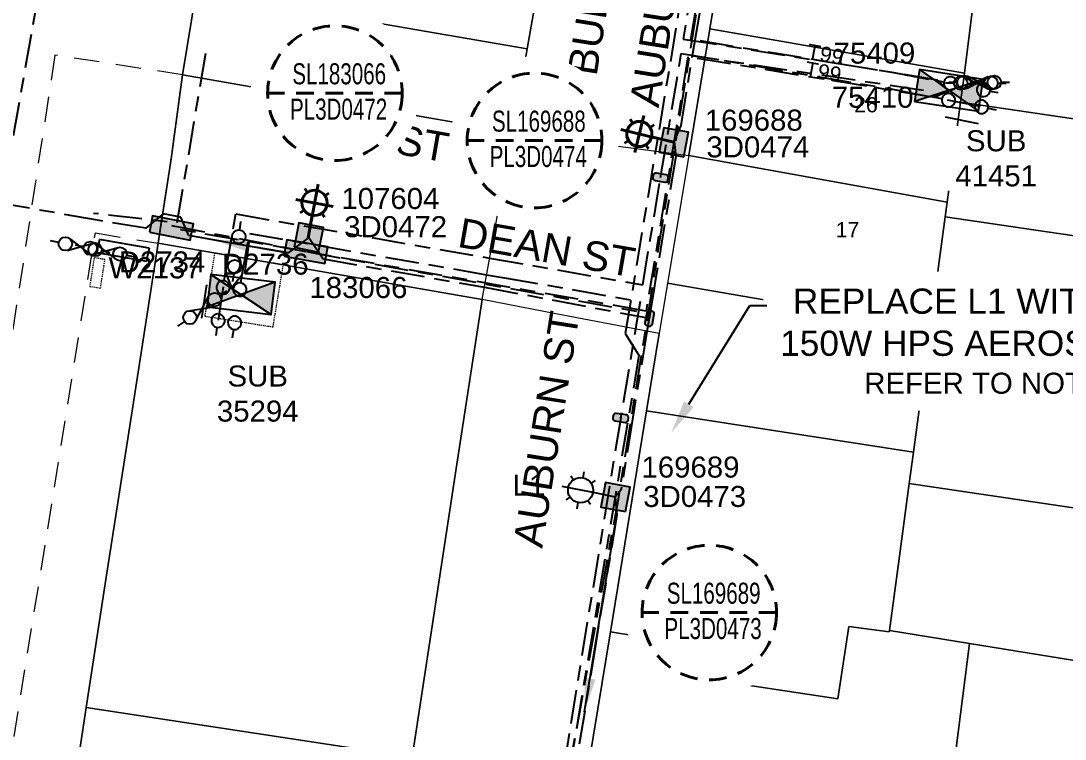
# Model space of a CAD drawing. Header units: metres. Extents: x 305785 to 306400, y 6187575 to 6188605.
# Drawn here: x 305991.1 to 306115.2, y 6188347.1 to 6188432.5 of the extents above; entities that cross this region are included whole.
import ezdxf
from ezdxf import colors
from ezdxf.entities.mleader import LeaderData, LeaderLine
from ezdxf.enums import TextEntityAlignment as Align
from ezdxf.math import Vec2, Vec3

# ---------------------------------------------------------------- set-up
doc = ezdxf.new("R2010")
doc.units = ezdxf.units.M
for name, pattern in [('Cable Exist UG', [8.2, 4, -1.2, 1.8, -1.2]), ('Cable New OH', [6, 4, -2]), ('Dash', [5, 3, -2]), ('HIDDEN', [0.375, 0.25, -0.125]), ('HIDDEN2', [0.1875, 0.125, -0.0625])]:
    doc.linetypes.add(name, pattern=pattern)
doc.layers.get('0').update_dxf_attribs({"color": 6})
for name, color, linetype, lineweight in [('Cadastre Buildings_SP_EXT', 9, 'Continuous', 5), ('Cadastre Easements_SP_EXT', 9, 'Continuous', 5), ('Cadastre Land Parcels_SP_EXT', 9, 'Continuous', 5), ('Cadastre Other Property_SP_EXT', 9, 'HIDDEN', 5), ('Cadastre Roads_SP_EXT', 9, 'Continuous', 5)]:
    doc.layers.add(name, color=color, linetype=linetype, lineweight=lineweight)
for name, color, linetype in [('Equip_HV_EXT', 7, 'Continuous'), ('Equip_LV_EXT', 7, 'Continuous'), ('Equip_SL_EXT', 7, 'Continuous'), ('Equip_SP_SL_EXT', 7, 'Continuous'), ('Equip_SP_SL_NEW', 2, 'Continuous'), ('Mains_HV_EXT', 7, 'Continuous'), ('Mains_LV_EXT', 7, 'Continuous'), ('Mains_SL_EXT', 7, 'Continuous'), ('NOTES_SL_EXT', 7, 'Continuous'), ('Notes_SP_MISC', 7, 'Continuous'), ('Sub_LV_EXT', 7, 'Continuous'), ('Sub_SP_EXT', 7, 'Continuous'), ('SupportsUG_SP_LV_EXT', 7, 'Continuous'), ('SupportsUG_SP_LV_SL_EXT', 7, 'Continuous'), ('UG_Details_SP_MISC', 7, 'Continuous')]:
    doc.layers.add(name, color=color, linetype=linetype)
doc.styles.add('COLUMN_LABEL', font='arial.ttf')
doc.styles.add('iecARIAL', font='arial.ttf', dxfattribs={"height": 2})
doc.styles.add('POLE_LABEL', font='arial.ttf')
doc.styles.get("Standard").update_dxf_attribs({"font": 'arial.ttf'})
doc.styles.add('SWITCH_LABEL', font='arial.ttf', dxfattribs={"height": 2.5})
doc.dimstyles.get("Standard").update_dxf_attribs({"dimtxt": 0.18, "dimasz": 0.18, "dimexe": 0.18, "dimexo": 0.0625, "dimgap": 0.09, "dimtad": 0, "dimtih": 1, "dimtoh": 1, "dimdec": 4, "dimzin": 0, "dimdsep": 46, "dimtxsty": 'Standard', "dimcen": 0.09, "dimadec": 0, "dimazin": 0, "dimtfac": 1, "dimtdec": 4, "dimtofl": 0, "dimtmove": 0, "dimatfit": 3, "dimfxl": 1, "dimtolj": 1, "dimtzin": 0, "dimarcsym": 0})

# ---------------------------------------------------------------- blocks, each defined once
blk = doc.blocks.new('SUB_PADMOUNT_EXT')
for points in [[(0, 0), (-3.84, 1.92), (-3.84, -1.92)], [(0, 0), (3.84, 1.92), (3.84, -1.92)]]:
    blk.add_hatch(color=256).paths.add_polyline_path(points)
for p, q in [((3.84, 1.92), (-3.84, -1.92)), ((-3.84, 1.92), (3.84, -1.92))]:
    blk.add_line(p, q)
blk.add_lwpolyline([(-3.84, -1.92), (3.84, -1.92), (3.84, 1.92), (-3.84, 1.92)], close=True)
for tag, height, flags, p in [('ASSET_NUM', 3.5, 8, (2, 2)), ('STREET_CODE', 0.2, 9, (1.5, 0)), ('CONSTRUCTED_VOLTAGE', 0.2, 9, (1.5, -0.2)), ('OPERATING_VOLTAGE', 0.2, 9, (1.5, -0.6)), ('ORIENTATION', 0.2, 9, (1.5, -0.8)), ('OWNED_BY', 0.2, 9, (1.5, -1)), ('OPERATED_BY', 0.2, 9, (1.5, -1.2)), ('NO_PHASES', 0.2, 9, (1.5, -0.4)), ('SECONDARY_VOLTAGE', 0.2, 9, (1.5, -1.6)), ('STATE', 0.2, 9, (1.5, -1.8)), ('SUBSTATION_TYPE', 0.2, 9, (1.5, -2.2)), ('MAINTAINED_BY', 0.2, 9, (1.5, -1.4)), ('PARENT', 0.2, 9, (1.5, -2)), ('USAGE', 0.2, 9, (1.5, -2.4)), ('STREETNAME', 0.2, 9, (1.5, -3)), ('SUBURB', 0.2, 9, (1.5, -3.2)), ('Z', 0.2, 1, (1.5, -3.6)), ('LEGEND', 0.2, 9, (1.5, -2.6)), ('LOCATION', 0.2, 9, (1.5, -2.8)), ('NOTES', 0.2, 9, (1.5, -3.4))]:
    blk.add_attdef(tag, text='', height=height, dxfattribs=dict(flags=flags)).set_placement(p, align=Align.MIDDLE_LEFT)
blk = doc.blocks.new('COLUMN_EXT')
blk.add_hatch(color=256).paths.add_polyline_path([(-1.49, 1.48), (-1.49, -1.49), (1.48, -1.49), (1.48, 1.48)])
blk.add_lwpolyline([(-1.49, -1.49), (1.48, -1.49), (1.48, 1.48), (-1.49, 1.48)], close=True)
for tag, height, style, flags, p in [('ASSET_NUM', 2.5, 'COLUMN_LABEL', 8, (2, 2)), ('STRUCTURE_PLANT_NUMBER', 0.2, 'POLE_LABEL', 9, (1.81, 0.03)), ('STREET_CODE', 0.2, 'COLUMN_LABEL', 9, (1.81, -0.2))]:
    blk.add_attdef(tag, text='', height=height, dxfattribs=dict(style=style, flags=flags)).set_placement(p, align=Align.MIDDLE_LEFT)
at = {"flags": 9}
for tag, p in [('COLUMN_TYPE', (1.81, -0.4)), ('OWNED_BY', (1.81, -0.6)), ('STATE', (1.81, -0.8)), ('USAGE', (1.81, -1)), ('LEGEND', (1.81, -1.2)), ('STREETNAME', (1.81, -1.6)), ('SUBURB', (1.81, -1.8)), ('LOCATION', (1.81, -1.4)), ('NOTES', (1.81, -2))]:
    blk.add_attdef(tag, text='', height=0.2, dxfattribs=at).set_placement(p, align=Align.MIDDLE_LEFT)
at = {"flags": 1}
blk.add_attdef('Z', (1.81, -2.35), '', height=0.2, dxfattribs=at)
blk = doc.blocks.new('PILLAR_EXT')
blk.add_hatch(color=256).paths.add_polyline_path([(-2.475, 0.99), (-2.475, -0.99), (2.475, -0.99), (2.475, 0.99)])
blk.add_lwpolyline([(-2.475, -0.99), (2.475, -0.99), (2.475, 0.99), (-2.475, 0.99)], close=True)
at = {"style": 'iecARIAL', "flags": 8}
blk.add_attdef('ASSET_NUM', (1.5, 3.5), '', height=2.5, dxfattribs=at)
for tag, p, flags in [('OWNED_BY', (0, -0.2), 9), ('STATE', (0, -0.4), 9), ('SUPPORT_TYPE', (0, -0.6), 9), ('USAGE', (0, -0.8), 9), ('LEGEND', (0, -1), 9), ('LOCATION', (0, -1.2), 9), ('NOTES', (0, -1.4), 9), ('STREETNAME', (0, -1.8), 9), ('SUBURB', (0, -2), 1), ('PARENT', (0, -1.6), 9)]:
    blk.add_attdef(tag, p, '', height=0.2, dxfattribs=dict(flags=flags))
blk = doc.blocks.new('SL_LANTERN_EXT')
at = {"lineweight": 40}
for p, q in [((0, 1.97), (0, 6.47)), ((-1.46, 5.68), (-1.06, 5.28)), ((1.46, 5.68), (1.06, 5.28)), ((-2.25, 4.22), (2.25, 4.22)), ((-1.46, 2.76), (-1.06, 3.16)), ((0, 0), (0, 2.72)), ((1.46, 2.76), (1.06, 3.16))]:
    blk.add_line(p, q, dxfattribs=at)
blk.add_circle((0, 4.22), 1.5, dxfattribs=at)
at = {"style": 'iecARIAL', "flags": 8}
blk.add_attdef('ASSET_NUM', (1.5, 1.5), '', height=2.5, dxfattribs=at)
for tag, p, height, flags in [('CONSTRUCTED_VOLTAGE', (0.98, -0.65), 0.2, 9), ('CONTROL_TYPE', (0.98, -0.85), 0.2, 9), ('LANTERN_PURPOSE', (0.98, -1.05), 0.2, 9), ('LANTERN_TYPE', (0.98, -1.25), 0.2, 9), ('LNUMBER', (2.18, -3.25), 2.5, 8), ('OPERATING_VOLTAGE', (0.98, -1.65), 0.2, 9), ('ORIENTATION', (0.98, -1.85), 0.2, 9), ('OWNED_BY', (0.98, -2.05), 0.2, 9), ('STATE', (0.98, -2.25), 0.2, 9), ('NO_PHASES', (0.98, -1.45), 0.2, 9), ('USAGE', (0.98, -2.45), 0.2, 9), ('CEXIST', (0.98, -2.65), 0.2, 9), ('CNEW', (0.98, -2.85), 0.2, 9), ('CNUMBER', (0.98, -3.05), 0.2, 9), ('CREMOVE', (0.98, -3.25), 0.2, 9), ('CREPLACE', (0.98, -3.45), 0.2, 9), ('LKINGHEIGHT', (0.98, -3.65), 0.2, 9), ('LBRACKET', (0.98, -3.85), 0.2, 9), ('LBRACKETVOCAB', (0.98, -4.05), 0.2, 9), ('LCATEGORY', (0.98, -4.25), 0.2, 9), ('LCHARGE1', (0.98, -4.45), 0.2, 9), ('LCHARGE1PERCENT', (0.98, -4.65), 0.2, 9), ('LCHARGE2', (0.98, -4.85), 0.2, 9), ('LCHARGE2PERCENT', (0.98, -5.05), 0.2, 9), ('LCHARGE3', (0.98, -5.25), 0.2, 9), ('LCHARGE3PERCENT', (0.98, -5.45), 0.2, 9), ('LEXIST', (0.98, -5.65), 0.2, 9), ('LLAMP', (0.98, -5.85), 0.2, 9), ('LLAMPVOCAB', (0.98, -6.05), 0.2, 9), ('LMAST', (0.98, -6.25), 0.2, 9), ('LMASTVOCAB', (0.98, -6.45), 0.2, 9), ('LNEW', (0.98, -6.65), 0.2, 9), ('LANTNUMBER', (0.98, -6.85), 0.2, 9), ('LOUTREACH', (0.98, -7.25), 0.2, 9), ('LOUTREACHVOCAB', (0.98, -7.45), 0.2, 9), ('LRATECODE', (0.98, -7.65), 0.2, 9), ('LREMOVE', (0.98, -7.85), 0.2, 9), ('LREPLACE', (0.98, -8.05), 0.2, 9), ('LTYPE', (0.98, -8.25), 0.2, 9), ('LTYPEVOCAB', (0.98, -8.45), 0.2, 9), ('LEGEND', (0.98, -8.65), 0.2, 9), ('LOCATION', (0.98, -8.85), 0.2, 9), ('STREETNAME', (0.98, -9.25), 0.2, 9), ('SUBURB', (0.98, -9.45), 0.2, 1), ('NOTES', (0.98, -9.05), 0.2, 9)]:
    blk.add_attdef(tag, p, '', height=height, dxfattribs=dict(flags=flags))
blk = doc.blocks.new('SL_STJ_EXT')
h = blk.add_hatch(color=256)
edge = h.paths.add_edge_path()
edge.add_ellipse((-0.59, 0.13), major_axis=(0.226, 0.226), ratio=1, start_angle=45, end_angle=135)
edge.add_line((-0.91, 0.13), (-0.91, -0.13))
edge.add_ellipse((-0.59, -0.13), major_axis=(0.226, 0.226), ratio=1, start_angle=135, end_angle=225)
edge.add_line((-0.59, -0.45), (0.59, -0.45))
edge.add_ellipse((0.59, -0.13), major_axis=(-0.226, 0.226), ratio=1, start_angle=135, end_angle=225)
edge.add_line((0.91, -0.13), (0.91, 0.13))
edge.add_ellipse((0.59, 0.13), major_axis=(-0.226, 0.226), ratio=1, start_angle=225, end_angle=315)
edge.add_line((0.59, 0.45), (-0.59, 0.45))
blk.add_lwpolyline([(-0.91, 0.13), (-0.91, -0.13, 0.414214), (-0.59, -0.45), (0.59, -0.45, 0.414214), (0.91, -0.13), (0.91, 0.13, 0.414214), (0.59, 0.45), (-0.59, 0.45, 0.414214)], format="xyb", close=True)
at = {"flags": 1}
blk.add_attdef('Z', (0, 0), '', height=0.2, dxfattribs=at)
at = {"flags": 9}
for tag, p in [('ORIENTATION', (0, 0)), ('USAGE', (0, -0.2)), ('LEGEND', (0, -0.4)), ('NOTES', (0, -0.6))]:
    blk.add_attdef(tag, text='', height=0.2, dxfattribs=at).set_placement(p, align=Align.MIDDLE_LEFT)
blk = doc.blocks.new('HV_STJ_EXT')
h = blk.add_hatch(color=256)
edge = h.paths.add_edge_path()
edge.add_ellipse((-0.59, 0.13), major_axis=(0.226, 0.226), ratio=1, start_angle=45, end_angle=135)
edge.add_line((-0.91, 0.13), (-0.91, -0.13))
edge.add_ellipse((-0.59, -0.13), major_axis=(0.226, 0.226), ratio=1, start_angle=135, end_angle=225)
edge.add_line((-0.59, -0.45), (0.59, -0.45))
edge.add_ellipse((0.59, -0.13), major_axis=(-0.226, 0.226), ratio=1, start_angle=135, end_angle=225)
edge.add_line((0.91, -0.13), (0.91, 0.13))
edge.add_ellipse((0.59, 0.13), major_axis=(-0.226, 0.226), ratio=1, start_angle=225, end_angle=315)
edge.add_line((0.59, 0.45), (-0.59, 0.45))
blk.add_lwpolyline([(-0.91, 0.13), (-0.91, -0.13, 0.414214), (-0.59, -0.45), (0.59, -0.45, 0.414214), (0.91, -0.13), (0.91, 0.13, 0.414214), (0.59, 0.45), (-0.59, 0.45, 0.414214)], format="xyb", close=True)
for tag, flags, p in [('ORIENTATION', 9, (1.5, 0)), ('Z', 1, (1.5, -0.8)), ('USAGE', 9, (1.5, -0.2)), ('LEGEND', 9, (1.5, -0.4)), ('NOTES', 9, (1.5, -0.6))]:
    blk.add_attdef(tag, text='', height=0.2, dxfattribs=dict(flags=flags)).set_placement(p, align=Align.MIDDLE_LEFT)
blk = doc.blocks.new('LV_UG_DFUSE_CLOSED_EXT')
for points in [[(1, 0), (0, 0)], [(5.04, 0.73), (2.16, -0.72)], [(5.05, -0.71), (2.16, 0.72)], [(6.2, 0.01), (7.2, 0.01)]]:
    blk.add_lwpolyline(points)
for centre in [(1.8, 0), (5.4, 0.01)]:
    blk.add_circle(centre, 0.8)
at = {"flags": 9}
for tag, p in [('ACTUAL_STATUS', (0, 0)), ('CONSTRUCTED_VOLTAGE', (0, -0.2)), ('OPERATING_VOLTAGE', (0, -0.6)), ('ORIENTATION', (0, -0.8)), ('STATE', (0, -1)), ('SWITCH_TYPE', (0, -1.2)), ('NO_PHASES', (0, -0.4)), ('USAGE', (0, -1.4)), ('NOTES', (0, -1.6))]:
    blk.add_attdef(tag, text='', height=0.2, dxfattribs=at).set_placement(p, align=Align.MIDDLE_LEFT)
at = {"flags": 1}
blk.add_attdef('Z', (0, 0), '', height=0.2, dxfattribs=at)
blk = doc.blocks.new('LV_UG_DFUSE_OPEN_EXT')
for points in [[(1, 0), (0, 0)], [(6.2, 0.01), (7.2, 0.01)]]:
    blk.add_lwpolyline(points)
for centre in [(1.8, 0), (5.4, 0.01)]:
    blk.add_circle(centre, 0.8)
at = {"flags": 9}
for tag, p in [('ACTUAL_STATUS', (0, 0)), ('CONSTRUCTED_VOLTAGE', (0, -0.2)), ('OPERATING_VOLTAGE', (0, -0.6)), ('ORIENTATION', (0, -0.8)), ('STATE', (0, -1)), ('SWITCH_TYPE', (0, -1.2)), ('NO_PHASES', (0, -0.4)), ('USAGE', (0, -1.4)), ('NOTES', (0, -1.6))]:
    blk.add_attdef(tag, text='', height=0.2, dxfattribs=at).set_placement(p, align=Align.MIDDLE_LEFT)
at = {"flags": 1}
blk.add_attdef('Z', (0, 0), '', height=0.2, dxfattribs=at)
blk = doc.blocks.new('SWG_HOLEC_SU_EXT')
blk.add_line((1.8, -2), (5.8, -2))
for points in [[(1, 0), (0, 0)], [(6.6, 0), (7.6, 0)]]:
    blk.add_lwpolyline(points)
for points in [[(1.8, -0.8, 1), (1.8, 0.8, 1)], [(5.8, -0.8, 1), (5.8, 0.8, 1)]]:
    blk.add_lwpolyline(points, format="xyb", close=True)
at = {"style": 'SWITCH_LABEL', "flags": 8}
blk.add_attdef('ASSET_NUM', text='', height=2.5, rotation=179.9544, dxfattribs=at).set_placement((-2.4, 0), align=Align.MIDDLE_LEFT)
at = {"flags": 1}
blk.add_attdef('Z', (0, 0), '', height=0.2, dxfattribs=at)
at = {"flags": 9}
for tag, p in [('ACTUAL_STATUS', (0, -0.4)), ('CONSTRUCTED_VOLTAGE', (0, -0.6)), ('OPERATING_VOLTAGE', (0, -1)), ('ORIENTATION', (0, -1.2)), ('NO_PHASES', (0, -0.8)), ('OWNED_BY', (0, -1.4)), ('STATE', (0, -1.8)), ('SWITCH_TYPE', (0, -2)), ('PARENT', (0, -1.6)), ('USAGE', (0, -2.2)), ('LOCATION', (0, -2.4)), ('STREETNAME', (0, -2.6)), ('SUBURB', (0, -2.8)), ('NOTES', (0, -3))]:
    blk.add_attdef(tag, text='', height=0.2, dxfattribs=at).set_placement(p, align=Align.MIDDLE_LEFT)
at = {"style": 'SWITCH_LABEL', "flags": 9}
blk.add_attdef('STREET_CODE', text='', height=0.2, dxfattribs=at).set_placement((0, -0.2), align=Align.MIDDLE_LEFT)
blk = doc.blocks.new('SL_LANTERN_REPLACE_NEW')
blk.add_line((0, 0), (0, 0))
for tag, height, flags, p in [('STREET_CODE', 0.2, 9, (1.5, 0)), ('CONSTRUCTED_VOLTAGE', 0.2, 9, (1.5, -0.2)), ('CONTROL_TYPE', 0.2, 9, (1.5, -0.4)), ('OPERATING_VOLTAGE', 0.2, 9, (1.5, -1.2)), ('LANTERN_PURPOSE', 0.2, 9, (1.5, -0.6)), ('LANTERN_TYPE', 0.2, 9, (1.5, -0.8)), ('NO_PHASES', 0.2, 9, (1.5, -1)), ('LNUMBER', 2.5, 8, (1.5, -1.38)), ('ORIENTATION', 0.2, 9, (1.5, -1.4)), ('OWNED_BY', 0.2, 9, (1.5, -1.6)), ('OPERATED_BY', 0.2, 9, (1.5, -1.8)), ('STATE', 0.2, 9, (1.5, -2.2)), ('MAINTAINED_BY', 0.2, 9, (1.5, -2)), ('USAGE', 0.2, 9, (1.5, -2.4)), ('CEXIST', 0.2, 9, (1.5, -2.6)), ('CNEW', 0.2, 9, (1.5, -2.8)), ('CNUMBER', 0.2, 9, (1.5, -3)), ('CREMOVE', 0.2, 9, (1.5, -3.2)), ('CREPLACE', 0.2, 9, (1.5, -3.4)), ('LKINGHEIGHT', 0.2, 9, (1.5, -3.6)), ('LBRACKET', 0.2, 9, (1.5, -3.8)), ('LBRACKETVOCAB', 0.2, 9, (1.5, -4)), ('LCATEGORY', 0.2, 9, (1.5, -4.2)), ('LCHARGE1', 0.2, 9, (1.5, -4.4)), ('LCHARGE1PERCENT', 0.2, 9, (1.5, -4.6)), ('LCHARGE2', 0.2, 9, (1.5, -4.8)), ('LCHARGE2PERCENT', 0.2, 9, (1.5, -5)), ('LCHARGE3', 0.2, 9, (1.5, -5.2)), ('LCHARGE3PERCENT', 0.2, 9, (1.5, -5.4)), ('LEXIST', 0.2, 9, (1.5, -5.6)), ('LLAMP', 0.2, 9, (1.5, -5.8)), ('LLAMPVOCAB', 0.2, 9, (1.5, -6)), ('LMAST', 0.2, 9, (1.5, -6.2)), ('LMASTVOCAB', 0.2, 9, (1.5, -6.4)), ('LNEW', 0.2, 9, (1.5, -6.6)), ('LOUTREACH', 0.2, 9, (1.5, -7.2)), ('LOUTREACHVOCAB', 0.2, 9, (1.5, -7.4)), ('LRATECODE', 0.2, 9, (1.5, -7.6)), ('LREMOVE', 0.2, 9, (1.5, -7.8)), ('LREPLACE', 0.2, 9, (1.5, -8)), ('LTYPE', 0.2, 9, (1.5, -8.2)), ('LTYPEVOCAB', 0.2, 9, (1.5, -8.4)), ('LEGEND', 0.2, 9, (1.5, -8.6)), ('NEW_LKINGHEIGHT', 0.2, 9, (1.5, -8.8)), ('NEW_LBRACKET', 0.2, 9, (1.5, -9)), ('NEW_LBRACKETVOCAB', 0.2, 9, (1.5, -9.2)), ('NEW_LCATEGORY', 0.2, 9, (1.5, -9.4)), ('NEW_LCHARGE1', 0.2, 9, (1.5, -9.6)), ('NEW_LCHARGE1PERCENT', 0.2, 9, (1.5, -9.8)), ('NEW_LCHARGE2', 0.2, 9, (1.5, -10)), ('NEW_LCHARGE2PERCENT', 0.2, 9, (1.5, -10.2)), ('NEW_LCHARGE3', 0.2, 9, (1.5, -10.4)), ('NEW_LCHARGE3PERCENT', 0.2, 9, (1.5, -10.6)), ('NEW_LLAMP', 0.2, 9, (1.5, -10.8)), ('NEW_LLAMPVOCAB', 0.2, 9, (1.5, -11)), ('NEW_LMAST', 0.2, 9, (1.5, -11.2)), ('NEW_LMASTVOCAB', 0.2, 9, (1.5, -11.4)), ('NEW_LOUTREACH', 0.2, 9, (1.5, -11.6)), ('NEW_LOUTREACHVOCAB', 0.2, 9, (1.5, -11.8)), ('NEW_LRATECODE', 0.2, 9, (1.5, -12)), ('NEW_LTYPE', 0.2, 9, (1.5, -12.2)), ('NEW_LTYPEVOCAB', 0.2, 9, (1.5, -12.4)), ('SUBURB', 0.2, 9, (1.5, -12.6)), ('STREETNAME', 0.2, 9, (1.5, -12.8)), ('Z', 0.2, 1, (1.5, -13.4)), ('LOCATION', 0.2, 9, (1.5, -13)), ('NOTES', 0.2, 9, (1.5, -13.2))]:
    blk.add_attdef(tag, text='', height=height, dxfattribs=dict(flags=flags)).set_placement(p, align=Align.MIDDLE_LEFT)
at = {"flags": 9}
blk.add_attdef('LANTNUMBER', (1.5, -6.91), '', height=0.2, dxfattribs=at)
blk.add_wipeout([(0, 6.47), (1.46, 5.68), (2.25, 4.22), (1.46, 2.76), (0, 1.86), (-1.46, 2.76), (-2.25, 4.22), (-1.46, 5.68)])
for p, q in [((0, 2.72), (0, 6.47)), ((-1.46, 5.68), (-1.06, 5.28)), ((1.46, 5.68), (1.06, 5.28)), ((-2.25, 4.22), (-1.5, 4.22)), ((1.5, 4.22), (2.25, 4.22)), ((-1.46, 2.76), (-1.06, 3.16)), ((0, 0), (0, 2.72)), ((1.46, 2.76), (1.06, 3.16))]:
    blk.add_line(p, q)
blk.add_circle((0, 4.22), 1.5)
at = {"flags": 8}
blk.add_attdef('ASSET_NUM', text='', height=2.5, dxfattribs=at).set_placement((2, 2), align=Align.MIDDLE_LEFT)
blk = doc.blocks.new('SLANTERN_NUM_EXT')
blk.add_wipeout([(-0.31, 10), (-0.94, 9.96), (-1.57, 9.88), (-2.18, 9.76), (-2.79, 9.61), (-3.39, 9.41), (-3.97, 9.18), (-4.54, 8.91), (-5.09, 8.61), (-5.62, 8.27), (-6.13, 7.91), (-6.62, 7.5), (-7.07, 7.07), (-7.5, 6.62), (-7.91, 6.13), (-8.27, 5.62), (-8.61, 5.09), (-8.91, 4.54), (-9.18, 3.97), (-9.41, 3.39), (-9.61, 2.79), (-9.76, 2.18), (-9.88, 1.57), (-9.96, 0.94), (-10, 0.31), (-10, -0.31), (-9.96, -0.94), (-9.88, -1.57), (-9.76, -2.18), (-9.61, -2.79), (-9.41, -3.39), (-9.18, -3.97), (-8.91, -4.54), (-8.61, -5.09), (-8.27, -5.62), (-7.91, -6.13), (-7.5, -6.62), (-7.07, -7.07), (-6.62, -7.5), (-6.13, -7.91), (-5.62, -8.27), (-5.09, -8.61), (-4.54, -8.91), (-3.97, -9.18), (-3.39, -9.41), (-2.79, -9.61), (-2.18, -9.76), (-1.57, -9.88), (-0.94, -9.96), (-0.31, -10), (0.31, -10), (0.94, -9.96), (1.57, -9.88), (2.18, -9.76), (2.79, -9.61), (3.39, -9.41), (3.97, -9.18), (4.54, -8.91), (5.09, -8.61), (5.62, -8.27), (6.13, -7.91), (6.62, -7.5), (7.07, -7.07), (7.5, -6.62), (7.91, -6.13), (8.27, -5.62), (8.61, -5.09), (8.91, -4.54), (9.18, -3.97), (9.41, -3.39), (9.61, -2.79), (9.76, -2.18), (9.88, -1.57), (9.96, -0.94), (10, -0.31), (10, 0.31), (9.96, 0.94), (9.88, 1.57), (9.76, 2.18), (9.61, 2.79), (9.41, 3.39), (9.18, 3.97), (8.91, 4.54), (8.61, 5.09), (8.27, 5.62), (7.91, 6.13), (7.5, 6.62), (7.07, 7.07), (6.62, 7.5), (6.13, 7.91), (5.62, 8.27), (5.09, 8.61), (4.54, 8.91), (3.97, 9.18), (3.39, 9.41), (2.79, 9.61), (2.18, 9.76), (1.57, 9.88), (0.94, 9.96), (0.31, 10)])
at = {"linetype": 'Dash', "lineweight": 40, "ltscale": 0.7}
blk.add_line((8, 0), (-8, 0), dxfattribs=at)
blk.add_circle((0, 0), 8, dxfattribs=at)
at = {"lineweight": 40, "width": 0.7}
for tag, p in [('SNUMBER', (0.51, 1.05)), ('CNUMBER', (0.44, -3.15))]:
    blk.add_attdef(tag, text='', height=2.5, dxfattribs=at).set_placement(p, align=Align.CENTER)
at = {"lineweight": 40, "flags": 1}
blk.add_attdef('Z', (0, 0), '', height=0.2, dxfattribs=at)

msp = doc.modelspace()

# ---------------------------------------------------------------- linework, layer by layer
at = {"layer": 'Cadastre Buildings_SP_EXT', "linetype": 'Continuous'}
msp.add_lwpolyline([(306039.86, 6188360.03), (306042.88, 6188379.79), (306045.9, 6188399.36), (306007.37, 6188406.07), (306004.29, 6188386.14), (306001.17, 6188366.08), (305998.82, 6188350.89), (306037.56, 6188344.99), (306039.86, 6188360.03)], close=True, dxfattribs=at)
at = {"layer": 'Cadastre Easements_SP_EXT', "linetype": 'Dash'}
msp.add_lwpolyline([(306010.25, 6188426.09), (305995.1, 6188428.41), (305985.96, 6188368.87), (305966.93, 6188371.79), (305966.02, 6188365.85), (305986.91, 6188362.36), (305969.2, 6188254.63), (305975.14, 6188253.67), (305999.91, 6188407.28), (306007.37, 6188406.07), (306008.91, 6188416.11), (306010.25, 6188426.09)], close=True, dxfattribs=at)
at = {"layer": 'Cadastre Land Parcels_SP_EXT', "linetype": 'Continuous'}
for points in [[(305989.6, 6188290.67), (305991.91, 6188305.71), (305994.2, 6188320.77), (305996.54, 6188335.91), (305998.82, 6188350.89), (306001.17, 6188366.08), (306004.29, 6188386.14), (306007.37, 6188406.07), (306008.91, 6188416.11), (306010.25, 6188426.09), (306011.88, 6188435.98), (306013.51, 6188445.87), (306015.14, 6188455.79), (306016.77, 6188465.72), (306017.03, 6188467.31), (306022.25, 6188474.98), (306028.5, 6188484.11), (306034.76, 6188493.24), (306039.47, 6188500.16), (305985.6, 6188494.77)], [(306101.96, 6188343.86), (306103.8, 6188358.49), (306094.29, 6188360.02), (306094.27, 6188359.89), (306089.46, 6188360.5), (306089.46, 6188360.5), (306088.18, 6188351.93), (306074.81, 6188353.95), (306074.86, 6188354.22), (306075.41, 6188357.53), (306074.12, 6188357.74), (306061.13, 6188359.86), (306049.53, 6188289.32)]]:
    msp.add_lwpolyline(points, dxfattribs=at)
for points in [[(306105.15, 6188441.61), (306075.4, 6188446.46), (306072.95, 6188431.53), (306103.22, 6188426.28), (306103.92, 6188432), (306105.15, 6188441.61)], [(306051.25, 6188429.17), (306052.97, 6188439.05), (306013.51, 6188445.87), (306011.88, 6188435.98), (306051.25, 6188429.17)], [(306156.75, 6188433.45), (306105.15, 6188441.61), (306103.92, 6188432), (306103.22, 6188426.28), (306102.76, 6188422.82), (306154.43, 6188415.24), (306155.55, 6188424.2), (306156.75, 6188433.45)], [(306051.25, 6188429.17), (306011.88, 6188435.98), (306010.25, 6188426.09), (306049.51, 6188419.24), (306051.25, 6188429.17)], [(306102.76, 6188422.82), (306103.22, 6188426.28), (306072.95, 6188431.53), (306070.44, 6188416.49), (306101.16, 6188410.96), (306102.76, 6188422.82)], [(306154.43, 6188415.24), (306102.76, 6188422.82), (306101.16, 6188410.96), (306100.92, 6188409.18), (306152.68, 6188401.6), (306154.43, 6188415.24)], [(306101.16, 6188410.96), (306070.44, 6188416.49), (306067.93, 6188401.32), (306099.12, 6188395.92), (306100.92, 6188409.18), (306101.16, 6188410.96)], [(306152.68, 6188401.6), (306100.92, 6188409.18), (306099.12, 6188395.92), (306098.46, 6188391.03), (306150.32, 6188383.55), (306152.68, 6188401.6)], [(306099.12, 6188395.92), (306067.93, 6188401.32), (306066.94, 6188395.32), (306065.43, 6188386.16), (306097.15, 6188381.22), (306098.46, 6188391.03), (306099.12, 6188395.92)], [(306150.32, 6188383.55), (306098.46, 6188391.03), (306097.15, 6188381.22), (306096.65, 6188377.49), (306148.52, 6188369.81), (306150.32, 6188383.55)], [(306095.5, 6188368.86), (306096.65, 6188377.49), (306097.15, 6188381.22), (306065.43, 6188386.16), (306061.13, 6188359.86), (306074.12, 6188357.74), (306075.41, 6188357.53), (306074.86, 6188354.22), (306074.81, 6188353.95), (306088.18, 6188351.93), (306089.46, 6188360.5), (306094.27, 6188359.89), (306094.29, 6188360.02), (306095.5, 6188368.86)], [(306094.29, 6188360.02), (306103.8, 6188358.49), (306146.16, 6188351.65), (306147.38, 6188360.88), (306148.52, 6188369.81), (306096.65, 6188377.49), (306095.5, 6188368.86), (306094.29, 6188360.02)], [(306146.16, 6188351.65), (306103.8, 6188358.49), (306101.96, 6188343.86), (306144.27, 6188337.21), (306146.16, 6188351.65)], [(306035.26, 6188329.94), (306037.56, 6188344.99), (305998.82, 6188350.89), (305996.54, 6188335.91), (305994.2, 6188320.77), (306032.95, 6188314.78), (306035.26, 6188329.94)]]:
    msp.add_lwpolyline(points, close=True, dxfattribs=at)
at = {"layer": 'Cadastre Other Property_SP_EXT', "linetype": 'HIDDEN2'}
for points in [[(305999.24, 6188400.94), (306000.52, 6188400.72), (306001.04, 6188404.11), (305999.76, 6188404.34), (305999.24, 6188400.94)], [(306014.08, 6188404.91), (306012.91, 6188397.4), (306021.03, 6188396.12), (306022.25, 6188403.48), (306014.08, 6188404.91)]]:
    msp.add_lwpolyline(points, close=True, dxfattribs=at)
at = {"layer": 'Cadastre Roads_SP_EXT', "linetype": 'Continuous'}
for points in [[(306080.18, 6188475.34), (306085.1, 6188505.18), (306072.7, 6188503.21), (306063.95, 6188501.81), (306061.71, 6188488.89), (306061.68, 6188488.75), (306059.91, 6188478.67), (306058.18, 6188468.76), (306056.44, 6188458.85), (306054.7, 6188448.94), (306052.97, 6188439.05), (306051.25, 6188429.17), (306049.51, 6188419.24), (306058.17, 6188418.1), (306070.44, 6188416.49), (306072.95, 6188431.53), (306075.4, 6188446.46), (306080.18, 6188475.34)], [(306049.51, 6188419.24), (306010.25, 6188426.09), (306008.91, 6188416.11), (306007.37, 6188406.07), (306045.9, 6188399.36), (306047.72, 6188409.39), (306049.51, 6188419.24)], [(306066.94, 6188395.32), (306054.64, 6188397.68), (306045.9, 6188399.36), (306042.88, 6188379.79), (306039.86, 6188360.03), (306037.56, 6188344.99), (306035.26, 6188329.94), (306032.95, 6188314.78), (306030.65, 6188299.72), (306028.27, 6188284.49), (306025.95, 6188269.54), (306023.57, 6188254.39), (306022.49, 6188247.55), (306034.05, 6188245.96), (306042.22, 6188244.84), (306044.72, 6188260.13), (306047.12, 6188274.75), (306049.53, 6188289.32), (306061.13, 6188359.86), (306065.43, 6188386.16), (306066.94, 6188395.32)]]:
    msp.add_lwpolyline(points, close=True, dxfattribs=at)
at = {"layer": 'Mains_HV_EXT', "linetype": 'Cable Exist UG'}
for points in [[(306082.79, 6188509.94), (306069.78, 6188430.33), (306095, 6188426.33), (306099.77, 6188425.41), (306101.36, 6188424.18)], [(306067.09, 6188413.86), (306069.54, 6188428.63), (306094.48, 6188424.4), (306099.55, 6188423.41), (306101.3, 6188424.15)], [(306016.12, 6188400.81), (306015.38, 6188402.65), (306016.6, 6188409.54), (306016.6, 6188409.54), (306046.76, 6188404.29), (306064.97, 6188401.12), (306067.09, 6188413.88)], [(306016.12, 6188400.81), (306017.36, 6188402.35), (306018.23, 6188407.23), (306018.23, 6188407.23), (306046.41, 6188402.32), (306048.52, 6188401.96), (306048.52, 6188401.96), (306064.66, 6188399.14), (306062.34, 6188385.26)], [(306062.35, 6188385.3), (306052.98, 6188327.93), (306047.66, 6188295.39), (306062.78, 6188292.42), (306062.43, 6188290.57)]]:
    msp.add_lwpolyline(points, dxfattribs=at)
at = {"layer": 'Mains_LV_EXT', "linetype": 'Cable Exist UG'}
for points in [[(306070.25, 6188439.71), (306062.89, 6188395.34), (306064.52, 6188392.77), (306048.05, 6188294.39), (306061.06, 6188291.78), (306062.43, 6188290.61)], [(306101.36, 6188424.18), (306100, 6188425.46), (306070.69, 6188430.28), (306072.22, 6188439.38)], [(306101.36, 6188424.18), (306099.67, 6188423.38), (306070.35, 6188428.21), (306065.38, 6188398), (306024.99, 6188405.05)], [(306024.99, 6188405.05), (306008.95, 6188407.86)]]:
    msp.add_lwpolyline(points, dxfattribs=at)
at = {"layer": 'Mains_SL_EXT', "linetype": 'Cable Exist UG'}
for points in [[(306068.67, 6188418.07), (306069.52, 6188420.05), (306069.52, 6188420.05), (306071.36, 6188431.13), (306072.49, 6188437.92), (306072.49, 6188437.92), (306073.18, 6188438.21), (306073.53, 6188440.08), (306072.96, 6188440.74), (306072.96, 6188440.74), (306076.92, 6188464.81), (306076.74, 6188466.74)], [(306025.27, 6188406.76), (306022.84, 6188404.91), (306022.84, 6188404.91), (306011.02, 6188406.98), (306010.08, 6188409.17), (306010.08, 6188409.17), (306007.96, 6188409.54), (306005.91, 6188407.85), (306005.91, 6188407.85), (306000.16, 6188408.8), (305988.77, 6188410.8), (305994.27, 6188441.96)], [(306068.71, 6188418.17), (306068.9, 6188416.36), (306068.9, 6188416.36), (306066.46, 6188401.56), (306066.27, 6188400.44), (306066.27, 6188400.44), (306065.73, 6188397.15)], [(306025.27, 6188406.76), (306026.99, 6188404.19), (306026.99, 6188404.19), (306046.16, 6188400.84), (306065.78, 6188397.14)], [(306065.73, 6188397.15), (306065.47, 6188395.56), (306063.95, 6188386.4), (306063.74, 6188385.16), (306063.74, 6188385.16), (306062.38, 6188376.72), (306061.78, 6188376.02)], [(306061.71, 6188375.9), (306061.89, 6188373.77), (306061.89, 6188373.77), (306059.65, 6188360.09), (306059.4, 6188358.55), (306059.4, 6188358.55), (306052.8, 6188318.43), (306052.09, 6188317.29)]]:
    msp.add_lwpolyline(points, dxfattribs=at)
at = {"layer": 'Sub_LV_EXT'}
for p, q in [((306000.38, 6188406.49), (306000.25, 6188405.71)), ((306006.3, 6188405.46), (306000.38, 6188406.49)), ((306000.11, 6188404.92), (306000.25, 6188405.71)), ((306006.3, 6188405.46), (306006.16, 6188404.67)), ((306006.02, 6188403.89), (306000.11, 6188404.92)), ((306006.02, 6188403.89), (306006.16, 6188404.67))]:
    msp.add_line(p, q, dxfattribs=at)
at = {"layer": 'UG_Details_SP_MISC', "color": 7, "linetype": 'Cable Exist UG', "flags": 128}
for points in [[(306012.98, 6188428.61), (306009.6, 6188408.47), (305999.67, 6188409.61)], [(306098.34, 6188424.23), (306070.74, 6188428.33)], [(306018.18, 6188406.42), (306017.55, 6188401.75)]]:
    msp.add_lwpolyline(points, dxfattribs=at)

# ---------------------------------------------------------------- block references
at = {"layer": 'Equip_HV_EXT'}
ref = msp.add_blockref('SWG_HOLEC_SU_EXT', (306099.77, 6188425.41), dxfattribs=dict(at, rotation=348.9971732190711))
ref.add_attrib('ASSET_NUM', '75409', dxfattribs={"layer": '0', "height": 2.5, "style": 'SWITCH_LABEL'}).set_placement((306097.37, 6188426.66), align=Align.BOTTOM_RIGHT)
ref = msp.add_blockref('SWG_HOLEC_SU_EXT', (306099.55, 6188423.41), dxfattribs=dict(at, rotation=348.6122183419702))
ref.add_attrib('ASSET_NUM', '75410', dxfattribs={"layer": '0', "height": 2.5, "style": 'SWITCH_LABEL'}).set_placement((306097.15, 6188424.66), align=Align.TOP_RIGHT)
for p, rotation in [((306067.09, 6188413.85), 349.7472245290777), ((306062.35, 6188385.3), 351.046721797679)]:
    msp.add_blockref('HV_STJ_EXT', p, dxfattribs=dict(at, rotation=rotation))
ref = msp.add_blockref('SWG_HOLEC_SU_EXT', (306015.37, 6188402.59), dxfattribs=dict(at, rotation=261.2400721263652))
ref.add_attrib('ASSET_NUM', 'D2734', dxfattribs={"layer": '0', "height": 2.5, "style": 'SWITCH_LABEL'}).set_placement((306012.98, 6188403.84), align=Align.MIDDLE_RIGHT)
ref = msp.add_blockref('SWG_HOLEC_SU_EXT', (306017.36, 6188402.33), dxfattribs=dict(at, rotation=261.0918847367352))
ref.add_attrib('ASSET_NUM', 'D2736', dxfattribs={"layer": '0', "height": 2.5, "style": 'SWITCH_LABEL'}).set_placement((306014.96, 6188403.58), align=Align.MIDDLE_LEFT)
at = {"layer": 'Equip_LV_EXT'}
for p in [(306100.96, 6188425.09), (306101.36, 6188425.18)]:
    msp.add_blockref('LV_UG_DFUSE_CLOSED_EXT', p, dxfattribs=at)
for name, p, rotation in [('LV_UG_DFUSE_OPEN_EXT', (306016.22, 6188401.5), 82.0369024636689), ('LV_UG_DFUSE_CLOSED_EXT', (306001.64, 6188404.96), 168.8851074899266), ('LV_UG_DFUSE_CLOSED_EXT', (306004.6, 6188404.44), 168.8851074899266), ('LV_UG_DFUSE_CLOSED_EXT', (306015.52, 6188400.4), 215.7084495906568)]:
    msp.add_blockref(name, p, dxfattribs=dict(at, rotation=rotation))
at = {"layer": 'Equip_SL_EXT', "rotation": 259.9920201637839}
msp.add_blockref('SL_STJ_EXT', (306065.78, 6188397.14), dxfattribs=at)
at = {"layer": 'Equip_SP_SL_EXT'}
ref = msp.add_blockref('SL_LANTERN_EXT', (306068.67, 6188418.07), dxfattribs=dict(at, rotation=76.65617256544289))
ref.add_attrib('ASSET_NUM', '169688', dxfattribs={"height": 2.5, "style": 'iecARIAL'}).set_placement((306072.34, 6188420.69), align=Align.MIDDLE_LEFT)
ref = msp.add_blockref('SL_LANTERN_EXT', (306025.19, 6188406.71), dxfattribs=dict(at, rotation=349.4369369242694))
ref.add_attrib('ASSET_NUM', '183066', dxfattribs={"height": 2.5, "style": 'iecARIAL'}).set_placement((306037, 6188400.8), align=Align.MIDDLE_RIGHT)
at = {"layer": 'Sub_SP_EXT'}
for p, rotation in [((306101.36, 6188424.22), 351.3179863124053), ((306017.22, 6188399.97), 353.1771750693731)]:
    msp.add_blockref('SUB_PADMOUNT_EXT', p, dxfattribs=dict(at, rotation=rotation))
at = {"layer": 'SupportsUG_SP_LV_EXT'}
ref = msp.add_blockref('PILLAR_EXT', (306024.92, 6188405.07), dxfattribs=dict(at, rotation=350.0928539173744))
ref.add_attrib('ASSET_NUM', '107604', dxfattribs={"layer": '0', "height": 2.5, "style": 'iecARIAL'}).set_placement((306040.8, 6188411.38), align=Align.MIDDLE_RIGHT)
ref = msp.add_blockref('PILLAR_EXT', (306008.95, 6188407.86), dxfattribs=dict(at, rotation=348.9573571307391))
ref.add_attrib('ASSET_NUM', 'W2137', dxfattribs={"layer": '0', "height": 2.5, "style": 'iecARIAL'}).set_placement((306012.54, 6188403.14), align=Align.MIDDLE_RIGHT)
at = {"layer": 'SupportsUG_SP_LV_SL_EXT'}
ref = msp.add_blockref('COLUMN_EXT', (306068.67, 6188418.07), dxfattribs=dict(at, rotation=79.43996167511634))
ref.add_attrib('ASSET_NUM', '3D0474', dxfattribs={"height": 2.5, "style": 'COLUMN_LABEL'}).set_placement((306072.54, 6188418.76), align=Align.TOP_LEFT)
ref = msp.add_blockref('COLUMN_EXT', (306025.27, 6188406.76), dxfattribs=dict(at, rotation=348.9573571805279))
ref.add_attrib('ASSET_NUM', '3D0472', dxfattribs={"height": 2.5, "style": 'COLUMN_LABEL'}).set_placement((306041.71, 6188408.03), align=Align.MIDDLE_RIGHT)
ref = msp.add_blockref('COLUMN_EXT', (306061.73, 6188375.9), dxfattribs=dict(at, rotation=79.62003412501475))
ref.add_attrib('ASSET_NUM', '3D0473', dxfattribs={"layer": '0', "height": 2.5, "style": 'COLUMN_LABEL'}).set_placement((306065.03, 6188377.22), align=Align.TOP_LEFT)

# ---------------------------------------------------------------- texts
at = {"layer": 'Cadastre Land Parcels_SP_EXT'}
for s, rotation, p in [('12', 80.9159, (306030.72, 6188427.62)), ('19', 77.4226, (306077.97, 6188362.45))]:
    msp.add_text(s, height=1.8, rotation=rotation, dxfattribs=at).set_placement(p)
for s, p in [('26', (306090.1, 6188421.62)), ('17', (306087.91, 6188406.77)), ('19', (306082.51, 6188391.83))]:
    msp.add_text(s, height=1.8, dxfattribs=at).set_placement(p)
at = {"layer": 'Mains_LV_EXT'}
for p in [(306084.39, 6188428.03), (306084.13, 6188425.94), (306084.13, 6188425.94)]:
    msp.add_text('T99', height=1.8, rotation=349.5205, dxfattribs=at).set_placement(p)
at = {"layer": 'NOTES_SL_EXT'}
msp.add_text('AUBURN ST', height=3.5, rotation=80.9521, dxfattribs=at).set_placement((306066.85, 6188422.08))
at = {"layer": 'Notes_SP_MISC'}
for s, rotation, p in [('AUBURN ST', 80.9521, (306058.41, 6188419.13)), ('DEAN ST', 350.0846, (306020.68, 6188419.31))]:
    msp.add_text(s, height=3.5, rotation=rotation, dxfattribs=at).set_placement(p)

# ---------------------------------------------------------------- leaders
at = {"layer": 'NOTES_SL_EXT'}
msp.add_leader([(306014.02, 6188406.45), (306022.84, 6188404.91)], dimstyle='Standard', override={"dimasz": 4, "dimfxl": 1.25}, dxfattribs=at)

# ---------------------------------------------------------------- next in the draw order: block references
at = {"layer": 'Equip_SP_SL_NEW'}
ref = msp.add_blockref('SL_LANTERN_REPLACE_NEW', (306061.73, 6188375.9), dxfattribs=dict(at, rotation=79.0032254812095))
ref.add_attrib('ASSET_NUM', '169689', dxfattribs={"layer": '0', "height": 2.5}).set_placement((306064.82, 6188379.46), align=Align.MIDDLE_LEFT)
at = {"layer": 'NOTES_SL_EXT'}
for p, values in [((306028.38, 6188423.9), {'SNUMBER': 'SL183066', 'CNUMBER': 'PL3D0472'}), ((306052.11, 6188418.27), {'SNUMBER': 'SL169688', 'CNUMBER': 'PL3D0474'}), ((306072.89, 6188362.17), {'SNUMBER': 'SL169689', 'CNUMBER': 'PL3D0473'})]:
    msp.add_blockref('SLANTERN_NUM_EXT', p, dxfattribs=at).add_auto_attribs(values)

# ---------------------------------------------------------------- next in the draw order: texts
at = {"layer": 'Notes_SP_MISC', "linetype": 'Cable New OH', "char_height": 2.5, "attachment_point": 5, "bg_fill": 3, "box_fill_scale": 1.2, "bg_fill_color": 256, "bg_fill_transparency": 0}
for s, insert in [('SUB 41451', (306106.98, 6188416.14)), ('SUB 35294', (306019.21, 6188388.18))]:
    msp.add_mtext_dynamic_manual_height_columns(s, width=11.3726, gutter_width=4, heights=[0], dxfattribs=dict(at, insert=insert))

# ---------------------------------------------------------------- next in the draw order: linework, layer by layer
at = {"layer": 'UG_Details_SP_MISC', "color": 7, "linetype": 'Cable Exist UG', "flags": 128}
for points in [[(306078.13, 6188473.6), (306076.59, 6188466.64), (306072.23, 6188439.06), (306068.89, 6188418.41), (306062.08, 6188375.84), (306051.09, 6188315.33)], [(306008.95, 6188408.18), (306025.98, 6188404.88), (306065.68, 6188397.71)]]:
    msp.add_lwpolyline(points, dxfattribs=at)

# ---------------------------------------------------------------- next in the draw order: texts
at = {"layer": 'NOTES_SL_EXT'}
msp.add_text('DEAN ST', height=3.5, rotation=350.0846, dxfattribs=at).set_placement((306042.83, 6188405.65))

# ---------------------------------------------------------------- next in the draw order: leaders
msp.add_leader([(306058.05, 6188350.37), (306061.89, 6188373.77)], dimstyle='Standard', override={"dimasz": 4, "dimfxl": 1.25}, dxfattribs=at)

# ---------------------------------------------------------------- next in the draw order: texts
at = {"layer": 'Notes_SP_MISC', "linetype": 'Cable New OH', "insert": (306051.45, 6188377.3), "char_height": 2.5, "attachment_point": 5, "bg_fill": 3, "box_fill_scale": 1.2, "bg_fill_color": 256, "bg_fill_transparency": 0}
msp.add_mtext_dynamic_manual_height_columns('L1', width=5.6863, gutter_width=4, heights=[0], dxfattribs=at)

# ---------------------------------------------------------------- next in the draw order: leaders
at = {"layer": 'Notes_SP_MISC', "color": 7, "linetype": 'Continuous'}
ml = msp.add_multileader_mtext('Standard', dxfattribs=at)
ml.set_content('{\\H0.75x;REPLACE L1 WITH NEW \\P150W HPS AEROSCREEN}\\P{\\H0.625x;REFER TO NOTE 3}', color=7)
ml.set_leader_properties()
ml.build(insert=Vec2(0, 0))
ml.multileader.update_dxf_attribs({"has_text_frame": 1, "dogleg_length": 2})
ctx = ml.context
ctx.base_point, ctx.plane_origin = Vec3(306079.71, 6188398.66), Vec3(306067.62, 6188393.47)
ctx.text_align_type = 1
notes = []
notes.append((ctx, [(0, (1, 1, 0), (306077.71, 6188398.66), (1, 0), 2, [(0, [(306068.35, 6188383.53)], 0, [])])]))
ctx.mtext.insert, ctx.mtext.alignment, ctx.mtext.flow_direction = Vec3(306106.92, 6188400.68), 2, 5
ctx.mtext.has_bg_fill, ctx.mtext.bg_color, ctx.mtext.bg_scale_factor, ctx.mtext.bg_transparency, ctx.mtext.use_window_bg_color = 1, -1027028792, 1.5, 0, 1
for ctx, leaders in notes:
    for number, flags, end, landing, length, lines in leaders:
        leader = LeaderData()
        leader.index, (leader.has_last_leader_line, leader.has_dogleg_vector, leader.attachment_direction) = number, flags
        leader.last_leader_point, leader.dogleg_vector, leader.dogleg_length = Vec3(end), Vec3(landing), length
        for number, points, colour, breaks in lines:
            line = LeaderLine()
            line.index, line.vertices, line.color, line.breaks = number, Vec3.list(points), colors.encode_raw_color(colour), breaks
            leader.lines.append(line)
        ctx.leaders.append(leader)

# ---------------------------------------------------------------- next in the draw order: texts
at = {"layer": 'NOTES_SL_EXT'}
msp.add_text('AUBURN ST', height=3.5, rotation=80.9521, dxfattribs=at).set_placement((306053.02, 6188369.73))

doc.saveas('drawing.dxf')
